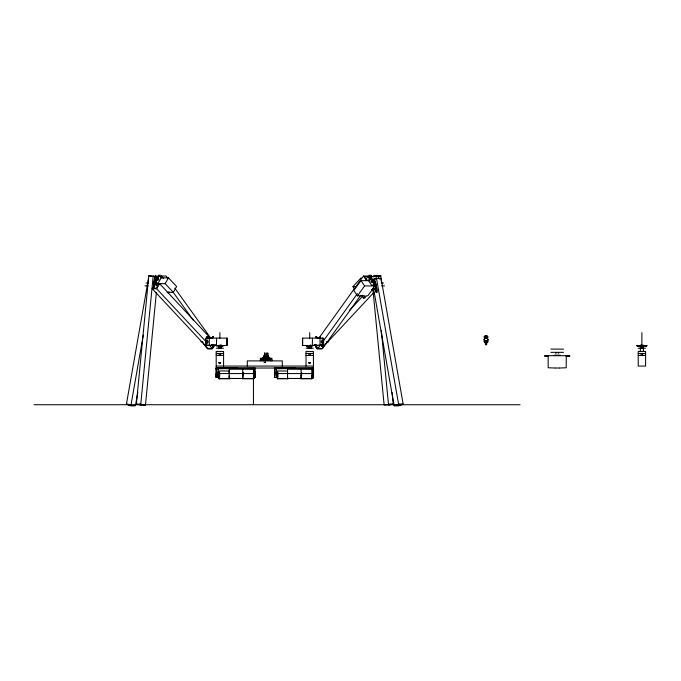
<?xml version="1.0" encoding="UTF-8"?>
<svg xmlns="http://www.w3.org/2000/svg" width="681" height="681" viewBox="0 0 681 681"><rect width="100%" height="100%" fill="white"/><g stroke="black" fill="none" stroke-linecap="round" stroke-linejoin="round"><path stroke-width="1.02" d="M216.2 373.546L216.192 377.538L218.192 377.555L218.141 368.659M218.158 373.546L218.158 375.393L218.15 374.856M229.889 378.176L229.889 378.781L219.154 378.806L219.18 377.461M219.163 376.363L219.163 370.975L229.191 371L229.182 376.363M219.282 373.588L219.273 377.844L219.282 372.49M243.262 376.04L243.262 372.328M243.44 378.185L243.44 378.372M253.443 377.478L253.443 404.718M253.443 376.355L253.443 369.025L229.191 369.059L229.191 373.588M254.371 374.882L254.371 377.07M274.537 373.546L274.596 377.555L274.537 368.021L274.537 377.538L276.537 377.555L276.486 368.659M277.048 373.554L277.039 377.81L277.022 373.554M288.233 378.176L288.233 378.781L277.499 378.806L277.499 377.836M277.499 376.363L277.499 370.975L287.535 371L287.527 376.363M301.079 375.461L301.079 369.059M301.079 376.355L301.079 375.018M301.606 376.04L301.606 372.328M301.785 378.185L301.785 378.372M301.07 377.827L301.07 378.798L311.813 378.789L311.787 377.827M311.787 376.355L311.787 369.025L287.527 369.059L287.535 373.588M219.086 375.682L219.18 378.781L219.154 377.061M219.657 377.053L219.665 372.328M221.104 345.505L222.976 345.829C224.313 344.799 221.163 347.131 221.163 345.335M229.182 376.04L229.174 378.806L229.182 377.061M242.734 376.567L242.734 376.04M242.734 377.504L242.734 369.059M253.443 377.504L253.443 376.031M254.175 374.882L254.175 375.427L254.183 374.507M277.465 375.589L277.422 377.019L277.439 375.589M277.456 374.465L277.448 375.393L277.448 374.856M277.448 377.078L277.414 377.81L277.499 376.04M278.001 377.053L278.01 372.328M287.527 377.512L287.527 376.04M301.079 377.504L301.079 376.04M312.766 345.829L313.158 345.505L310.911 345.505M311.191 345.829L313.192 345.505M311.787 377.504L311.787 376.031M312.349 345.829L312.443 338.116M312.511 377.044L312.519 378.483L312.536 371.145M312.902 345.505L310.962 345.829M643.417 345.829L641.902 345.497L646.95 345.829L643.128 345.829M643.417 345.505L646.107 345.829M646.329 345.505L645.963 345.829M646.124 345.505L646.678 345.505L645.299 345.829M219.078 376.567L219.069 378.449L254.362 378.508L254.371 376.619M242.734 377.053L242.725 378.798L253.468 378.789L253.443 377.053M277.422 377.666L277.422 376.567M277.525 378.372L277.456 376.431M287.527 377.061L287.518 378.806L287.527 377.836M301.079 377.053L301.07 378.798M311.813 378.372L311.787 377.053M277.439 376.431L277.414 378.449L312.707 378.508L312.715 376.619M219.154 377.836L219.154 378.806M242.725 377.827L242.725 378.798M253.443 378.389L253.434 378.193M223.581 366.072L223.581 351.43L216.192 351.43L216.192 377.538L216.252 368.038L237.201 368.029L229.999 368.038M219.103 378.278L219.078 377.24M254.353 377.717L254.362 377.3M277.456 377.785L277.448 378.44L277.448 377.785M312.707 378.508L312.707 377.3M277.49 378.202L277.499 378.806M208.377 338.091C205.398 337.435 207.33 335.358 208.599 338.091M322.454 346.416C321.713 344.935 324.267 348.527 320.521 344.875M320.751 344.875L322.76 346.935L322.675 345.974M315.933 337.155C316.827 335.486 315.797 338.551 316.163 337.155M213.596 346.876C212.515 345.454 214.106 346.34 213.349 346.952M374.882 288.293L376.576 292.464L376.176 284.939A1.754 1.234 -90 0 0 374.771 284.156M269.259 360.096L269.242 359.338M637.85 345.505C634.207 345.701 642.983 346.271 640.37 345.335M316.307 346.476L316.112 345.897L316.35 346.518M376.142 291.638L376.602 291.638M373.869 279.959C374.882 280.938 373.52 278.248 372.056 279.968L376.499 278.401L381.079 278.401L403.169 404.182L398.717 405.748L394.137 405.748L373.699 289.323M141.035 405.084L136.345 404.233L148.79 275.754L157.907 276.605C153.114 275.115 156.213 278.435 155.277 276.699M136.345 404.233L140.771 404.233L153.216 275.754M141.01 404.999L145.462 405.084L156.375 292.404M372.311 281.517L372.294 281.721A0.97 0.69 -90 0 1 371.145 282.147A0.97 0.69 -90 0 1 371.46 280.521L372.975 280.495L371.503 278.376L370.123 278.376L368.498 280.649L372.158 285.918L373.792 283.645L375.163 283.645L373.69 281.517L372.311 281.517L373.792 283.645M373.69 281.517L373.673 281.721A0.97 0.69 -90 0 1 373.486 282.155M642.055 345.335L642.243 348.187M642.353 345.599L643.4 345.335M373.597 276.835L373.809 276.188L374.507 276.477M373.818 276.835L374.201 276.128M316.239 337.316C317.057 338.006 316.818 337.01 315.967 337.342M137.826 392.23L135.451 405.748L130.871 405.748L126.428 404.182L148.509 278.401M130.871 405.748L143.282 335.061M213.366 336.661C213.766 338.014 213.519 335.673 211.714 338.065M376.159 292.268C378.832 293.307 376.278 284.479 375.801 287.518M373.869 281.815C373.392 272.894 376.644 288.506 376.099 284.317M375.869 284.317L374.133 279.219L374.099 281.815M316.333 346.918C315.116 346.876 315.941 345.327 316.078 346.927M154.093 281.619C158.758 266.884 151.914 283.662 154.919 281.253A1.754 1.277 -90 0 0 153.855 283.049A1.754 1.277 -90 0 0 155.013 284.726L154.8 284.726M375.64 287.076L376.193 285.45A1.422 1.004 -90 0 0 375.469 284.454M376.218 286.744L376.321 286.318M262.875 358.172L263.93 357.823L263.819 358.232M263.087 358.24L263.155 357.814M263.189 357.457L263.377 357.883M263.751 357.883L263.785 355.652L268.476 355.644L268.663 357.976M375.537 286.497L375.606 285.288M376.312 286.684L375.571 287.518L376.431 286.258M266.629 359.27L266.501 360.309L262.551 360.309L262.423 359.27M641 345.82L642.413 345.497M206.93 337.342L207.356 337.606M207.033 337.716L207.33 337.214M264.288 356.98L264.492 352.852L264.705 357.372M265.93 356.98L266.135 352.852L266.339 356.98M267.624 357.372L267.778 352.852L267.999 360.164L266.901 360.164L266.901 359.27M376.125 286.582L376.082 285.45A1.422 1.004 -90 0 0 375.597 284.59M372.694 289.263L372.533 289.561A1.617 1.149 -90 0 1 371.426 289.961M167.032 292.353L173.289 292.353L176.617 286.539L168.488 277.831L161.184 277.831L159.32 275.831L158.001 275.831L156.656 278.171L158.137 278.18A0.97 0.707 -90 0 1 158.596 279.738A0.97 0.707 -90 0 1 157.371 279.499L156.009 279.304L154.672 281.645A1.422 1.039 -90 0 0 155.047 284.403M156.536 283.645L154.672 281.645L156 281.645L157.337 279.304M157.983 278.171L159.32 275.831M214.524 345.267L212.583 348.663L208.156 348.663L152.246 288.744L156.111 281.985M155.311 284.156L152.978 288.233L156.519 288.233L158.852 284.156L155.311 284.156L157.464 286.463M161.184 277.831L157.864 283.645L156 281.645M152.246 288.744L156.664 288.744L159.584 283.645L210.48 338.185M155.166 283.645L165.16 283.645L168.488 277.831M168.301 293.571L169.041 292.004A0.97 0.707 -90 0 1 168.701 291.808M212.429 348.153L213.834 345.71M212.608 344.935L212.719 345.539L212.847 344.944M160.444 277.567L161.516 276.026L166.096 276.026L167.96 278.623M214.549 344.978L211.876 348.825L207.288 348.825L202.325 341.922M318.844 338.168L363.492 276.026L368.072 276.026L370.217 279.108M369.46 280.649L360.93 280.649L353.814 290.557L357.474 295.826L365.042 295.826L363.407 298.099L362.071 295.946A0.97 0.69 -90 0 0 362.564 295.265M365.459 279.942L367.936 276.495L369.996 279.448M315.039 344.978L317.721 348.825L320.819 344.509M322.683 341.922L357.406 293.596M357.474 295.826L364.599 285.918L372.158 285.918M360.751 295.324L322.3 348.825L317.721 348.825M375.163 283.645L373.529 285.918L374.95 285.918L373.903 284.411M374.95 285.918L367.834 295.826L366.412 295.826L364.778 298.099L363.407 298.099M154.485 282.07L154.11 283.9L154.876 284.164M211.944 338.065L213.204 336.695M322.3 342.526L322.181 342.654A0.97 0.69 -90 0 1 321.151 341.811A0.97 0.69 -90 0 1 322.181 340.968L323.671 341.087L323.671 338.116L302.458 338.116L302.458 345.505L323.671 345.505L323.671 342.526L322.3 342.526L322.3 345.505M323.671 342.526L323.56 342.654A0.97 0.69 -90 0 1 322.53 341.811A0.97 0.69 -90 0 1 323.56 340.968L323.671 341.087M354.401 289.033L352.979 286.539L361.1 277.831M368.404 277.831L370.268 275.831L371.596 275.831L369.732 277.831L371.102 277.831M319.108 338.185L320.547 336.652M349.344 310.536L362.964 295.937M322.871 347.131L373.767 292.592M205.594 341.087L205.713 340.968A0.97 0.707 -90 0 1 206.777 341.811A0.97 0.707 -90 0 1 205.713 342.654L207.041 342.654A0.97 0.707 -90 0 0 208.105 341.811A0.97 0.707 -90 0 0 207.041 340.968L205.594 341.087L205.594 338.116L227.131 338.116L227.131 345.505L205.594 345.505L205.594 342.526M321.526 344.909L321.798 345.497M375.963 286.863L375.512 287.203M376.176 286.139L376.389 285.501M213.74 346.927L211.348 344.901M212.123 338.125L212.583 338.116M374.865 282.896L374.805 282.257M220.286 345.335L221.648 345.335L219.954 345.335M311.268 345.352L310.119 345.335M317.014 338.116L317.474 338.125M220.806 345.335L216.456 345.505M306.527 345.829L311.004 345.497M372.958 279.806L376.516 278.563L380.177 278.563M379.598 278.921L381.079 278.401M394.137 405.748L398.589 404.182L403.169 404.182M376.312 285.356L376.465 285.807A1.754 1.234 -90 0 0 374.882 284.156L375.444 284.088M371.988 279.763L371.681 276.605L380.798 275.754L381.411 282.07M376.355 275.839L372.592 276.52L379.887 275.839M371.681 276.605L380.798 275.754M392.128 392.648L393.252 404.233L388.553 405.084L381.309 330.311M372.975 280.495L372.83 280.521A0.97 0.69 -90 0 0 372.66 282.3M309.761 345.335L310.621 345.335M218.192 368.685L216.192 368.651L255.171 368.038L255.171 377.478L254.405 377.47L254.524 368.038L254.532 368.676L216.192 368.651L216.192 368.021L313.515 368.038L313.515 377.478L312.749 377.47M312.868 377.478L312.86 368.038L312.877 368.676L274.537 368.651L313.507 368.038L312.766 368.021M640.114 345.829L641.868 345.497L641.025 345.327M312.877 368.676L274.537 368.021L274.588 368.685L276.537 368.685M306.212 345.505L306.969 345.829M638.829 345.505L638.386 345.505M639.748 345.505L639.178 345.505L639.74 345.829M637.288 345.829L641.868 345.82M638.276 345.829L638.863 345.829M218.039 345.829L220.423 345.82L220.397 345.352M216.686 345.829L218.678 345.505M307.855 345.829L306.246 345.829L307.982 345.505M307.727 345.829L308.493 345.505M646.95 345.505L636.88 345.829L641.868 345.497M637.093 345.505L637.85 345.829M376.048 291.996L376.482 292.404M376.406 292.49L376.806 292.455M206.752 336.763L207.382 336.78M212.906 336.763L213.528 336.737M213.357 337.316C213.093 338.014 212.191 337.027 213.621 337.342M485.383 343.258L486.038 343.258M220.423 345.82L216.805 345.505M306.501 345.829L310.238 345.82L310.213 345.352M644.03 345.497L645.494 345.505M644.933 345.505L645.384 345.829M315.78 346.876L316.401 346.859M322.292 346.833L322.913 346.85M158.452 275.252L160.886 275.252M368.702 275.252L371.136 275.252M155.166 276.273L155.958 276.52L156.094 279.874M373.741 276.256L374.431 276.273M155.081 276.477L156.996 276.52M367.936 276.495L364.275 276.495L366.846 280.189L369.596 280.189M155.685 276.341L156 276.835M146.117 283.015L148.083 283.015M381.505 283.015L383.471 283.015M153.991 287.11L153.889 284.071L155.013 284.726M154.366 284.403L153.889 284.071M145.044 285.875L148.1 285.875M381.496 285.875L384.544 285.875M375.716 286.258L375.64 285.637M352.979 286.539L356.103 286.539M200.878 341.811L202.912 341.811M326.25 341.811L328.71 341.811M640.131 345.335L643.63 345.335M219.886 345.599L221.368 345.599L221.316 348.187M309.702 345.599L311.174 345.599L311.123 348.187M643.477 351.43L643.375 345.599L640.429 345.599L640.429 348.187M221.58 345.829L222.985 345.829M216.269 348.187L223.513 348.187M306.075 348.187L313.328 348.187M638.276 348.187L645.528 348.187M208.071 348.366L211.731 348.366M321.526 348.366L317.857 348.366L315.286 344.671M321.432 348.663L317.014 348.663L315.065 345.267M550.895 349.098L563.502 349.098M550.895 352.341L563.502 352.341M558.173 353.116L558.812 353.116M555.594 353.209L556.232 353.209M216.192 353.439L223.581 353.439M306.007 353.439L313.396 353.439M638.208 353.439L645.597 353.439M554.223 355.193L560.182 355.193M216.192 355.38L223.581 355.38M306.007 355.38L313.396 355.38M638.208 355.38L645.597 355.38M544.562 355.703L569.844 355.703M544.562 356.223L548.299 356.223L548.299 355.703M569.844 356.223L566.098 356.223L566.098 355.703M265.232 356.555L266.569 356.555M263.666 356.614L268.603 356.614L268.603 358.232M264.56 357.159L267.241 357.159M268.986 357.457L268.986 358.232M267.863 357.814L269.225 357.823M263.93 357.874L262.628 358.232M267.71 357.976L269.787 357.976M262.628 358.036L263.445 358.036M268.85 358.036L269.659 358.036M260.372 359.27L271.898 359.27M268.425 359.313L269.412 359.313L269.412 360.113L267.471 360.096M263.556 359.432L265.496 359.432M263.556 359.687L265.496 359.687M268.612 359.662L269.753 359.27M269.284 359.713L269.625 359.27M262.423 359.849L266.629 359.849M216.192 366.072L313.396 366.072M554.989 368.021L548.196 367.766L548.128 356.223M555.27 368.021L559.135 368.021M559.416 368.021L566.2 367.766L566.269 356.223M218.192 373.571L254.481 373.58M312.826 373.58L276.537 373.571L276.503 375.393L276.495 374.856M126.428 404.182L128.258 404.182M388.825 404.233L393.252 404.233M137.256 404.318L140.797 404.318M388.8 404.318L392.341 404.318L384.135 405.084L372.907 289.246M34.05 404.718L520.054 404.718M130.888 405.587L134.549 405.587M374.431 279.278L373.98 279.363M316.069 336.737L317.874 338.065M641.519 348.187L641.502 345.335L641.936 345.352M295.545 368.029L276.597 368.038M156.656 278.171L156.809 278.18A0.97 0.707 -90 0 1 156.97 280.044M216.252 368.038L254.532 368.676M316.222 336.661L316.691 336.763M313.515 377.478L313.396 351.43L306.007 351.43L306.007 366.072M375.222 284.088L375.784 284.139M376.312 291.953L376.372 291.315M148.79 275.754L151.582 276.18M140.771 404.233L145.462 405.084M155.396 276.128L155.855 276.256M127.33 404.344L129.994 405.28M276.486 377.538L274.588 368.685M372.362 289.093L373.665 289.502A3.626 2.562 -90 0 0 376.057 286.658L376.116 285.714A3.626 2.562 -90 0 0 374.107 282.334M375.665 284.454L375.946 285.033M375.614 286.982L376.074 286.497M643.128 345.497L642.881 348.187L643.026 345.599M213.408 346.859L211.57 344.901M316.384 336.695L317.644 338.065M165.16 283.645L173.289 292.353M156.664 288.744L206.845 342.517M208.999 344.824L212.583 348.663M174.779 288.114L210.744 338.168M161.516 276.026L163.38 278.623M172.676 291.562L193.14 320.044M370.123 278.376L371.605 280.495M363.492 276.026L366.71 280.649M360.93 280.649L364.599 285.918M315.294 344.892L317.159 348.153M155.804 276.869C154.596 277.09 157.626 277.507 155.872 279.874M375.112 288.293L376.278 291.996M216.243 368.685L218.192 377.555L218.141 374.559M156.009 279.304L156.051 279.499A0.97 0.707 -90 0 0 156.264 279.908M376.499 278.401L398.589 404.182M378.457 276.18L378.67 278.376M376.108 276.605L376.312 278.716M154.11 284.071L154.212 287.11M254.362 378.508L254.353 377.291M277.414 377.24L277.414 378.278M218.167 345.505L216.456 345.829L216.592 338.116M486.038 341.768L486.038 344.748M311.779 378.193L311.779 378.798M277.405 373.554L277.405 375.997M254.192 371.145L254.192 376.04L254.166 374.635M643.324 345.599L643.324 348.187M642.634 345.599L642.634 348.187M642.617 353.439L642.617 355.38M641.902 332.634L641.86 348.187M641.162 345.599L641.119 348.187M641.187 353.439L641.187 355.38M640.881 345.335L640.881 348.187M640.778 345.599L640.778 348.187M640.327 348.187L640.327 351.43M568.541 355.703L568.541 356.223M545.864 355.703L545.864 356.223M322.803 341.283L322.803 345.505M322.3 338.116L322.3 341.087M320.01 338.116L320.01 345.505M310.825 345.599L310.825 348.187M310.681 345.599L310.749 348.187M310.391 345.335L310.442 348.187M310.417 353.439L310.417 355.38M310.042 345.599L310.042 348.187M309.702 332.634L309.719 338.116M309.659 345.599L309.659 348.187M309.319 345.599L309.319 348.187M308.961 345.599L308.961 348.187M308.987 353.439L308.987 355.38M308.919 345.599L308.919 348.187M308.68 348.187L308.68 345.599L308.578 348.187M302.687 338.116L302.687 345.505M282.292 366.072L282.292 360.887L265.445 360.887L265.445 362.513L264.151 362.513L264.151 360.887L247.297 360.887L247.297 366.072M271.898 360.887L271.898 358.232L260.372 358.232L260.372 360.887M270.246 359.27L270.246 360.887M265.496 359.27L265.496 359.849M263.556 359.27L263.556 359.849M262.023 359.27L262.023 360.887M226.909 338.116L226.909 345.505M221.01 345.599L221.01 348.187M220.865 345.599L220.933 348.187M220.584 345.335L220.627 348.187M220.61 353.439L220.61 355.38M220.227 345.599L220.227 348.187M219.886 332.634L219.878 338.116M219.844 345.599L219.844 348.187M219.512 345.599L219.512 348.187M219.154 345.599L219.154 348.187M219.171 353.439L219.171 355.38M219.103 345.599L219.103 348.187M218.916 348.187L218.873 345.599L218.763 348.187M209.288 338.116L209.288 345.505M206.922 338.116L206.922 341.087M206.922 342.526L206.922 345.505M206.59 341.283L206.59 345.505M215.332 345.037A3.626 2.562 -90 0 1 214.038 345.429M154.8 284.624A1.754 1.277 -90 0 1 153.974 282.819A1.754 1.277 -90 0 1 155.03 281.262M154.885 284.317A1.422 1.039 -90 0 1 154.298 283.577M154.221 283.228A1.422 1.039 -90 0 1 154.272 282.487M154.4 282.164A1.422 1.039 -90 0 1 154.817 281.687M157.651 279.61A3.626 2.647 -90 0 0 156.97 279.397L156.281 279.44A3.626 2.647 -90 0 0 154.093 282.692L154.127 283.636A3.626 2.647 -90 0 0 154.706 285.339M215.647 344.85A3.626 2.647 -90 0 1 213 345.037M213.442 344.85A3.626 2.647 -90 0 1 210.795 345.037M315.933 345.361A3.626 2.647 -90 0 1 313.941 344.85M373.767 286.658A3.626 2.562 -90 0 1 372.03 289.331M316.818 344.85A3.626 2.562 -90 0 1 314.256 345.037M319.108 344.85A3.626 2.562 -90 0 1 316.546 345.037M487.928 339.598A1.941 1.371 -0.1 0 1 485.544 341.283A1.941 1.371 -0.1 0 1 484.668 338.985M487.477 339.368A1.651 1.166 -0.1 0 1 486.26 341.113A1.651 1.166 -0.1 0 1 484.455 339.657M487.919 339.138A1.941 1.371 -0.1 0 1 485.544 340.823A1.941 1.371 -0.1 0 1 484.668 338.525M487.928 341.198A1.941 1.371 -0.1 0 1 485.544 342.883A1.941 1.371 -0.1 0 1 484.676 340.585M487.698 339.496A1.651 1.166 -0.1 0 1 486.472 340.628A1.651 1.166 -0.1 0 1 484.617 340.083M484.455 339.802A1.651 1.166 -0.1 0 1 484.455 339.198M484.881 338.04A1.345 0.945 -0.1 0 1 486.047 336.618A1.345 0.945 -0.1 0 1 487.204 338.04M218.703 373.554L218.695 377.81L218.678 373.554M218.882 373.614L218.873 375.452L218.873 373.622M255.128 373.103C255.128 380.773 255.137 367.57 255.128 373.103M277.227 373.614L277.218 375.452L277.218 373.622M313.073 372.507L313.081 377.87L313.081 369.357L313.073 372.507M313.473 373.103L313.473 375.427L313.473 371.749L313.473 373.103M254.192 375.623L254.192 377.053L254.166 375.623M254.183 376.465L254.175 378.483L254.166 376.465M254.745 376.619L254.737 377.87L254.728 376.619M254.183 377.112L254.175 377.657L254.175 377.112M312.528 377.112L312.519 377.657L312.519 377.112M375.657 289.016L375.997 289.382L375.657 289.016M375.895 290.242L376.542 290.489L375.895 290.242M376.125 290.242L376.125 290.242M374.099 279.959L374.431 280.317L374.099 279.959M374.116 281.27L374.771 281.517L374.141 281.193M374.354 282.496L374.695 282.862L374.354 282.496M218.754 362.82L220.048 362.896L218.754 362.82M220.048 362.896L220.704 362.82L220.074 362.982M308.561 362.82L309.864 362.896L308.561 362.82M309.864 362.896L310.519 362.82L309.889 362.982M155.047 278.231L155.413 278.606L155.047 278.231M154.945 279.499L155.574 279.806L154.945 279.499M155.268 278.231L155.634 278.606L155.268 278.231M155.166 279.499L155.302 279.917L155.166 279.499M485.613 337.487L486.489 337.563L485.613 337.487M267.888 360.436L264.432 360.436L267.888 360.436M398.598 404.344L395.04 405.587L398.708 405.587L402.267 404.344L398.598 404.344M486.677 341.768L485.417 341.768L485.417 344.748L486.685 344.739L486.677 341.768M645.597 351.43L638.208 351.43L638.208 366.072L645.597 366.072L645.597 351.43M308.28 348.187L308.28 345.599L308.229 348.187M218.465 348.187L218.465 345.599L218.414 348.187M485.076 338.168A1.941 1.371 -0.1 0 0 487.988 336.976A1.941 1.371 -0.1 0 0 485.068 335.784A1.941 1.371 -0.1 0 0 485.076 338.168M485.374 337.802A1.345 0.945 -0.1 0 0 487.383 336.976A1.345 0.945 -0.1 0 0 485.374 336.159A1.345 0.945 -0.1 0 0 485.374 337.802"/></g></svg>
